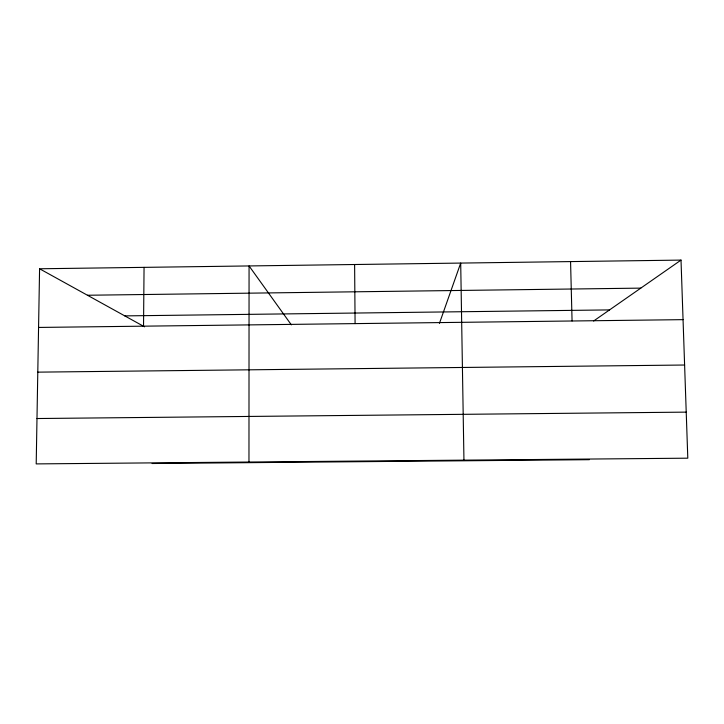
<?xml version="1.0" encoding="UTF-8"?>
<svg xmlns="http://www.w3.org/2000/svg" width="724" height="724" viewBox="0 0 724 724"><rect width="100%" height="100%" fill="white"/><g stroke="black" fill="none" stroke-linecap="round" stroke-linejoin="round"><path stroke-width="1.09" d="M248.966 462.03L249.065 265.943L291.356 324.868M143.533 326.171L144.058 267.364M39.585 268.776L36.2 463.903L687.8 458.183L681.013 260.097L39.585 268.776L144.556 326.823M439.423 323.402L460.699 263.084L463.948 460.147M593.599 321.022L681.013 260.097M87.45 295.247L640.794 288.125M124.781 315.89L609.545 309.908M38.571 327.438L683.058 319.646M37.793 372.145L684.605 365.023M36.987 418.535L686.225 412.128M152.085 463.514L589.399 459.686M570.566 261.59L572.069 320.985M354.615 264.513L355.086 323.61"/></g></svg>
